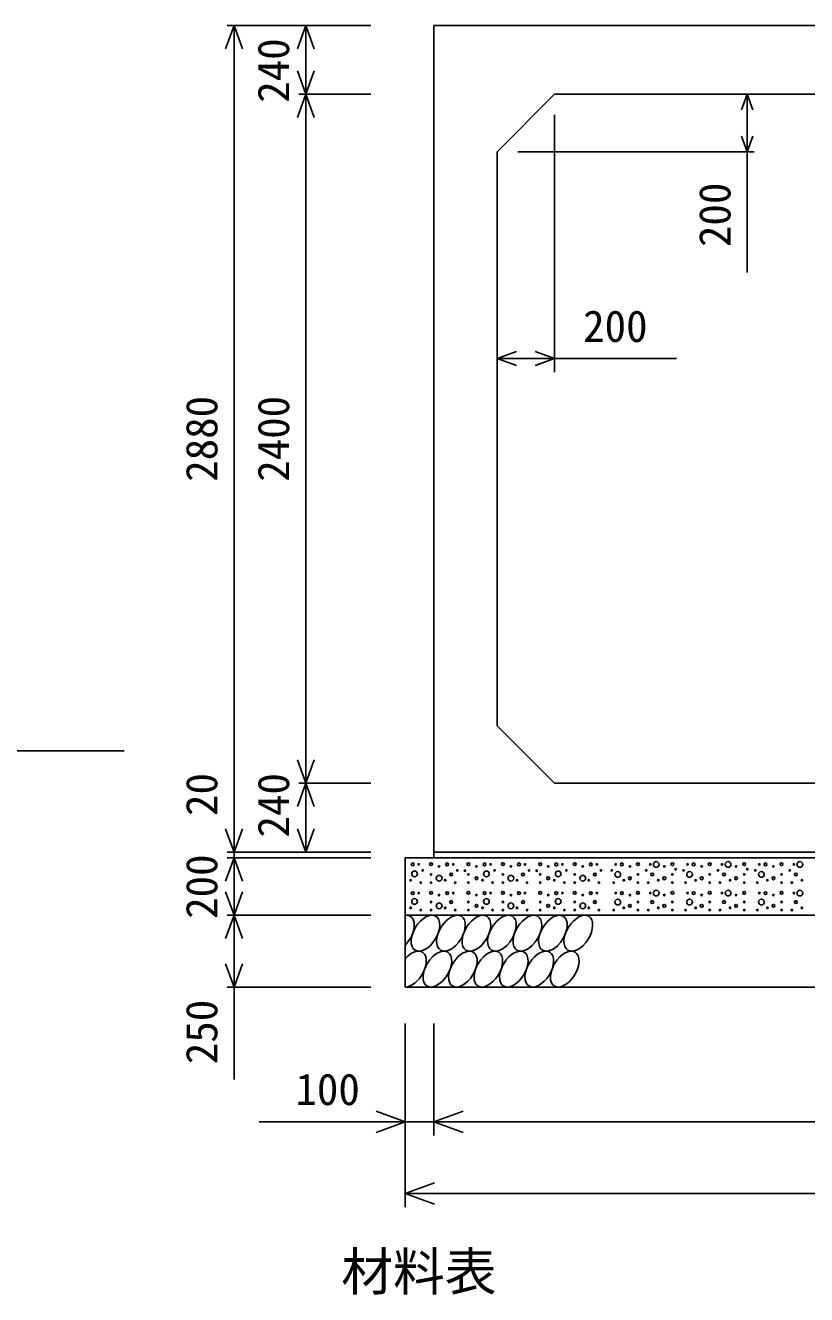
# Model space of a CAD drawing. Units: millimetres, scale not verified. Extents: x -100800 to 100800, y -35640 to 35640.
# Drawn here: x 58797 to 61516, y -4271 to 150 of the extents above; entities that cross this region are included whole.
import ezdxf
from ezdxf.enums import TextEntityAlignment as Align

# ---------------------------------------------------------------- set-up
doc = ezdxf.new("R2010")
doc.units = ezdxf.units.MM
doc.header["$LTSCALE"] = 120
for name, color, linetype, lineweight in [('0-0_DIM', 7, 'Continuous', 25), ('0-2_HATCH', 6, 'Continuous', 25), ('0-5_OUTLINE', 3, 'Continuous', 25), ('0-7_TXT', 7, 'Continuous', 25)]:
    doc.layers.add(name, color=color, linetype=linetype, lineweight=lineweight)
doc.styles.add('ＭＳ ゴシック', font='')
doc.styles.get('ＭＳ ゴシック').set_extended_font_data('MS Gothic')

msp = doc.modelspace()

# ---------------------------------------------------------------- linework, layer by layer
at = {"layer": '0-0_DIM'}
for p, q in [((59499, 150.3), (59999.1, 150.3)), ((59523, 150.3), (59523, -2729.7)), ((59773, 150.3), (59773, -89.7)), ((59749, -89.7), (59999.1, -89.7)), ((59773, -2489.7), (59773, -89.7)), ((61309.5, -89.7), (61309.5, -289.7)), ((60639.1, -161.7), (60639.1, -1058.3)), ((60511.1, -289.7), (61333.5, -289.7)), ((61309.5, -710.5), (61309.5, -289.7)), ((60439.1, -1010.3), (60639.1, -1010.3)), ((61063.2, -1010.3), (60639.1, -1010.3)), ((57371.3, -2376.9), (59140.3, -2376.9)), ((59749, -2489.7), (59999.1, -2489.7)), ((59773, -2489.7), (59773, -2729.7)), ((59499, -2729.7), (59999.1, -2729.7)), ((59523, -2729.7), (59523, -2749.7)), ((59499, -2749.7), (59999.1, -2749.7)), ((59523, -2949.7), (59523, -2749.7)), ((59499, -2949.7), (59999.1, -2949.7)), ((59523, -2949.7), (59523, -3199.7)), ((59499, -3199.7), (59999.1, -3199.7)), ((59523, -3521.8), (59523, -3199.7)), ((60119.1, -3966.9), (60119.1, -3327.3)), ((60219.1, -3716.9), (60219.1, -3327.3)), ((59611.1, -3668.9), (60119.1, -3668.9)), ((60119.1, -3668.9), (60219.1, -3668.9)), ((60219.1, -3668.9), (63459.1, -3668.9)), ((60119.1, -3918.9), (63559.1, -3918.9))]:
    msp.add_line(p, q, dxfattribs=at)
for points in [[(59552.6, 69.1), (59523, 150.3), (59493.5, 69.1)], [(59802.6, 69.1), (59773, 150.3), (59743.5, 69.1)], [(59802.6, -8.5), (59773, -89.7), (59743.5, -8.5)], [(59802.6, -170.9), (59773, -89.7), (59743.5, -170.9)], [(61289.8, -143.8), (61309.5, -89.7), (61329.2, -143.8)], [(61289.8, -235.6), (61309.5, -289.7), (61329.2, -235.6)], [(60506.8, -985.7), (60439.1, -1010.3), (60506.8, -1035)], [(60571.4, -985.7), (60639.1, -1010.3), (60571.4, -1035)], [(59802.6, -2408.5), (59773, -2489.7), (59743.5, -2408.5)], [(59802.6, -2570.9), (59773, -2489.7), (59743.5, -2570.9)], [(59552.6, -2648.5), (59523, -2729.7), (59493.5, -2648.5)], [(59802.6, -2648.5), (59773, -2729.7), (59743.5, -2648.5)], [(59552.6, -2830.9), (59523, -2749.7), (59493.5, -2830.9)], [(59552.6, -2868.5), (59523, -2949.7), (59493.5, -2868.5)], [(59552.6, -3030.9), (59523, -2949.7), (59493.5, -3030.9)], [(59552.6, -3118.5), (59523, -3199.7), (59493.5, -3118.5)], [(60017.6, -3632), (60119.1, -3668.9), (60017.6, -3705.9)], [(60320.6, -3705.9), (60219.1, -3668.9), (60320.6, -3632)], [(60220.6, -3955.9), (60119.1, -3918.9), (60220.6, -3882)]]:
    msp.add_lwpolyline(points, dxfattribs=at)
at = {"layer": '0-2_HATCH'}
for centre, radius in [((60145.1, -2772.5), 5), ((60166.2, -2772.5), 2.5), ((60209.1, -2771.6), 5), ((60237.1, -2779.5), 2.5), ((60265.1, -2772.5), 5), ((60286.2, -2772.5), 2.5), ((60339.1, -2771.6), 5), ((60367.1, -2779.5), 2.5), ((60395.1, -2772.5), 5), ((60416.2, -2772.5), 2.5), ((60459.1, -2771.6), 5), ((60487.1, -2779.5), 2.5), ((60515.1, -2772.5), 5), ((60536.2, -2772.5), 2.5), ((60589.1, -2771.6), 5), ((60617.1, -2779.5), 2.5), ((60645.1, -2772.5), 5), ((60666.2, -2772.5), 2.5), ((60709.1, -2771.6), 5), ((60737.1, -2779.5), 2.5), ((60765.1, -2772.5), 5), ((60786.2, -2772.5), 2.5), ((60852, -2772.5), 2.5), ((60873.1, -2772.5), 5), ((60901.1, -2779.5), 2.5), ((60929.1, -2771.6), 5), ((60972, -2772.5), 2.5), ((60993.1, -2772.5), 10), ((61021.1, -2779.5), 2.5), ((61049.1, -2771.6), 5), ((61102, -2772.5), 2.5), ((61123.1, -2772.5), 5), ((61151.1, -2779.5), 2.5), ((61179.1, -2771.6), 5), ((61222, -2772.5), 2.5), ((61243.1, -2772.5), 10), ((61271.1, -2779.5), 2.5), ((61299.1, -2771.6), 5), ((61352, -2772.5), 2.5), ((61373.1, -2772.5), 5), ((61401.1, -2779.5), 2.5), ((61429.1, -2771.6), 5), ((61472, -2772.5), 2.5), ((61493.1, -2772.5), 10), ((60138.1, -2827.7), 2.5), ((60151.7, -2805.5), 10), ((60180.2, -2793.5), 2.5), ((60209.1, -2807.5), 2.5), ((60237.1, -2820.7), 10), ((60258.1, -2827.7), 2.5), ((60279.2, -2807.5), 5), ((60300.2, -2793.5), 2.5), ((60326.7, -2794.4), 2.5), ((60339.1, -2807.5), 2.5), ((60367.1, -2820.7), 5), ((60388.1, -2827.7), 2.5), ((60401.7, -2805.5), 10), ((60430.2, -2793.5), 2.5), ((60459.1, -2807.5), 2.5), ((60487.1, -2820.7), 10), ((60508.1, -2827.7), 2.5), ((60529.2, -2807.5), 5), ((60550.2, -2793.5), 2.5), ((60576.7, -2794.4), 2.5), ((60589.1, -2807.5), 2.5), ((60617.1, -2820.7), 5), ((60638.1, -2827.7), 2.5), ((60651.7, -2805.5), 10), ((60680.2, -2793.5), 2.5), ((60709.1, -2807.5), 2.5), ((60737.1, -2820.7), 10), ((60758.1, -2827.7), 2.5), ((60779.2, -2807.5), 5), ((60800.2, -2793.5), 2.5), ((60838, -2793.5), 2.5), ((60859, -2807.5), 10), ((60880.1, -2827.7), 2.5), ((60901.1, -2820.7), 5), ((60929.1, -2807.5), 2.5), ((60958, -2793.5), 2.5), ((60979, -2807.5), 5), ((61000.1, -2827.7), 2.5), ((61021.1, -2820.7), 5), ((61049.1, -2807.5), 2.5), ((61060.5, -2789.2), 2.5), ((61088, -2793.5), 2.5), ((61109, -2807.5), 10), ((61130.1, -2827.7), 2.5), ((61151.1, -2820.7), 5), ((61179.1, -2807.5), 2.5), ((61208, -2793.5), 2.5), ((61229, -2807.5), 5), ((61250.1, -2827.7), 2.5), ((61271.1, -2820.7), 5), ((61299.1, -2807.5), 2.5), ((61310.5, -2789.2), 2.5), ((61338, -2793.5), 2.5), ((61359, -2807.5), 10), ((61380.1, -2827.7), 2.5), ((61401.1, -2820.7), 5), ((61429.1, -2807.5), 2.5), ((61458, -2793.5), 2.5), ((61479, -2807.5), 5), ((61500.1, -2827.7), 2.5), ((60145.1, -2872.5), 5), ((60166.2, -2872.5), 2.5), ((60173.2, -2835.6), 2.5), ((60209.1, -2871.6), 5), ((60209.1, -2835.6), 2.5), ((60265.1, -2872.5), 5), ((60286.2, -2872.5), 2.5), ((60293.2, -2835.6), 2.5), ((60339.1, -2871.6), 5), ((60339.1, -2835.6), 2.5), ((60395.1, -2872.5), 5), ((60416.2, -2872.5), 2.5), ((60423.2, -2835.6), 2.5), ((60459.1, -2871.6), 5), ((60459.1, -2835.6), 2.5), ((60515.1, -2872.5), 5), ((60536.2, -2872.5), 2.5), ((60543.2, -2835.6), 2.5), ((60589.1, -2871.6), 5), ((60589.1, -2835.6), 2.5), ((60645.1, -2872.5), 5), ((60666.2, -2872.5), 2.5), ((60673.2, -2835.6), 2.5), ((60709.1, -2871.6), 5), ((60709.1, -2835.6), 2.5), ((60765.1, -2872.5), 5), ((60786.2, -2872.5), 2.5), ((60793.2, -2835.6), 2.5), ((60845, -2835.6), 2.5), ((60852, -2872.5), 2.5), ((60873.1, -2872.5), 5), ((60929.1, -2871.6), 5), ((60929.1, -2835.6), 2.5), ((60965, -2835.6), 2.5), ((60972, -2872.5), 2.5), ((60993.1, -2872.5), 10), ((61049.1, -2871.6), 5), ((61049.1, -2835.6), 2.5), ((61095, -2835.6), 2.5), ((61102, -2872.5), 2.5), ((61123.1, -2872.5), 5), ((61179.1, -2871.6), 5), ((61179.1, -2835.6), 2.5), ((61215, -2835.6), 2.5), ((61222, -2872.5), 2.5), ((61243.1, -2872.5), 10), ((61299.1, -2871.6), 5), ((61299.1, -2835.6), 2.5), ((61345, -2835.6), 2.5), ((61352, -2872.5), 2.5), ((61373.1, -2872.5), 5), ((61429.1, -2871.6), 5), ((61429.1, -2835.6), 2.5), ((61465, -2835.6), 2.5), ((61472, -2872.5), 2.5), ((61493.1, -2872.5), 10), ((60151.7, -2901.6), 10), ((60209.1, -2903.6), 2.5), ((60237.1, -2916.8), 10), ((60237.1, -2879.5), 2.5), ((60279.2, -2903.6), 5), ((60339.1, -2903.6), 2.5), ((60367.1, -2916.8), 5), ((60367.1, -2879.5), 2.5), ((60401.7, -2901.6), 10), ((60459.1, -2903.6), 2.5), ((60487.1, -2916.8), 10), ((60487.1, -2879.5), 2.5), ((60529.2, -2903.6), 5), ((60589.1, -2903.6), 2.5), ((60617.1, -2916.8), 5), ((60617.1, -2879.5), 2.5), ((60651.7, -2901.6), 10), ((60709.1, -2903.6), 2.5), ((60737.1, -2916.8), 10), ((60737.1, -2879.5), 2.5), ((60779.2, -2903.6), 5), ((60859, -2903.6), 10), ((60901.1, -2916.8), 5), ((60901.1, -2879.5), 2.5), ((60929.1, -2903.6), 2.5), ((60979, -2903.6), 5), ((61021.1, -2916.8), 5), ((61021.1, -2879.5), 2.5), ((61049.1, -2903.6), 2.5), ((61109, -2903.6), 10), ((61151.1, -2916.8), 5), ((61151.1, -2879.5), 2.5), ((61179.1, -2903.6), 2.5), ((61229, -2903.6), 5), ((61271.1, -2916.8), 5), ((61271.1, -2879.5), 2.5), ((61299.1, -2903.6), 2.5), ((61359, -2903.6), 10), ((61401.1, -2916.8), 5), ((61401.1, -2879.5), 2.5), ((61429.1, -2903.6), 2.5), ((61479, -2903.6), 5), ((60138.1, -2923.8), 2.5), ((60173.2, -2931.6), 2.5), ((60209.1, -2931.6), 2.5), ((60258.1, -2923.8), 2.5), ((60293.2, -2931.6), 2.5), ((60339.1, -2931.6), 2.5), ((60388.1, -2923.8), 2.5), ((60423.2, -2931.6), 2.5), ((60459.1, -2931.6), 2.5), ((60508.1, -2923.8), 2.5), ((60543.2, -2931.6), 2.5), ((60589.1, -2931.6), 2.5), ((60638.1, -2923.8), 2.5), ((60673.2, -2931.6), 2.5), ((60709.1, -2931.6), 2.5), ((60758.1, -2923.8), 2.5), ((60793.2, -2931.6), 2.5), ((60845, -2931.6), 2.5), ((60880.1, -2923.8), 2.5), ((60929.1, -2931.6), 2.5), ((60965, -2931.6), 2.5), ((61000.1, -2923.8), 2.5), ((61049.1, -2931.6), 2.5), ((61095, -2931.6), 2.5), ((61130.1, -2923.8), 2.5), ((61179.1, -2931.6), 2.5), ((61215, -2931.6), 2.5), ((61250.1, -2923.8), 2.5), ((61299.1, -2931.6), 2.5), ((61345, -2931.6), 2.5), ((61380.1, -2923.8), 2.5), ((61429.1, -2931.6), 2.5), ((61465, -2931.6), 2.5), ((61500.1, -2923.8), 2.5)]:
    msp.add_circle(centre, radius, dxfattribs=at)
for centre, start_param, end_param in [((60100.8, -3012.2), 4.335544, 6.724593), ((60142.3, -3137.2), 3.496422, 7.58605)]:
    msp.add_ellipse(centre, major_axis=(36.4, 58.9), ratio=0.5792, start_param=start_param, end_param=end_param, dxfattribs=at)
for centre in [(60189.5, -3012.2), (60278.2, -3012.2), (60366.9, -3012.2), (60455.6, -3012.2), (60544.3, -3012.2), (60633, -3012.2), (60721.6, -3012.2), (60231, -3137.2), (60319.7, -3137.2), (60408.4, -3137.2), (60497.1, -3137.2), (60585.8, -3137.2), (60674.5, -3137.2)]:
    msp.add_ellipse(centre, major_axis=(36.4, 58.9), ratio=0.5792, dxfattribs=at)
at = {"layer": '0-5_OUTLINE'}
for p, q in [((60219.1, -2749.7), (60219.1, 150.3)), ((60639.1, -89.7), (60439.1, -289.7)), ((60639.1, -89.7), (63039.1, -89.7)), ((60439.1, -2289.7), (60439.1, -289.7)), ((60439.1, -2289.7), (60639.1, -2489.7)), ((63039.1, -2489.7), (60639.1, -2489.7)), ((63459.1, -2729.7), (60219.1, -2729.7)), ((60119.1, -2749.7), (60119.1, -3199.7)), ((60119.1, -2749.7), (63559.1, -2749.7)), ((60119.1, -2949.7), (63559.1, -2949.7)), ((60119.1, -3199.7), (63559.1, -3199.7))]:
    msp.add_line(p, q, dxfattribs=at)
msp.add_lwpolyline([(60219.1, 150.3), (63459.1, 150.3), (63459.1, -2749.7)], dxfattribs=at)

# ---------------------------------------------------------------- texts
at = {"layer": '0-0_DIM', "style": 'ＭＳ ゴシック'}
for s, p in [('240', (59748, -119.4)), ('200', (61284.5, -622)), ('2880', (59498, -1439.7)), ('2400', (59748, -1439.7)), ('20', (59498, -2603.8)), ('240', (59748, -2678.9)), ('200', (59498, -2962.2)), ('250', (59498, -3468.5))]:
    msp.add_text(s, height=110, rotation=90, dxfattribs=at).set_placement(p, align=Align.BOTTOM_LEFT)
for s, p in [('200', (60738.3, -985.3)), ('100', (59736.7, -3643.9))]:
    msp.add_text(s, height=110, dxfattribs=at).set_placement(p, align=Align.BOTTOM_LEFT)
at = {"layer": '0-7_TXT', "style": 'ＭＳ ゴシック'}
msp.add_text('材料表', height=132, dxfattribs=at).set_placement((59896.6, -4296.4), align=Align.BOTTOM_LEFT)

doc.saveas('drawing.dxf')
